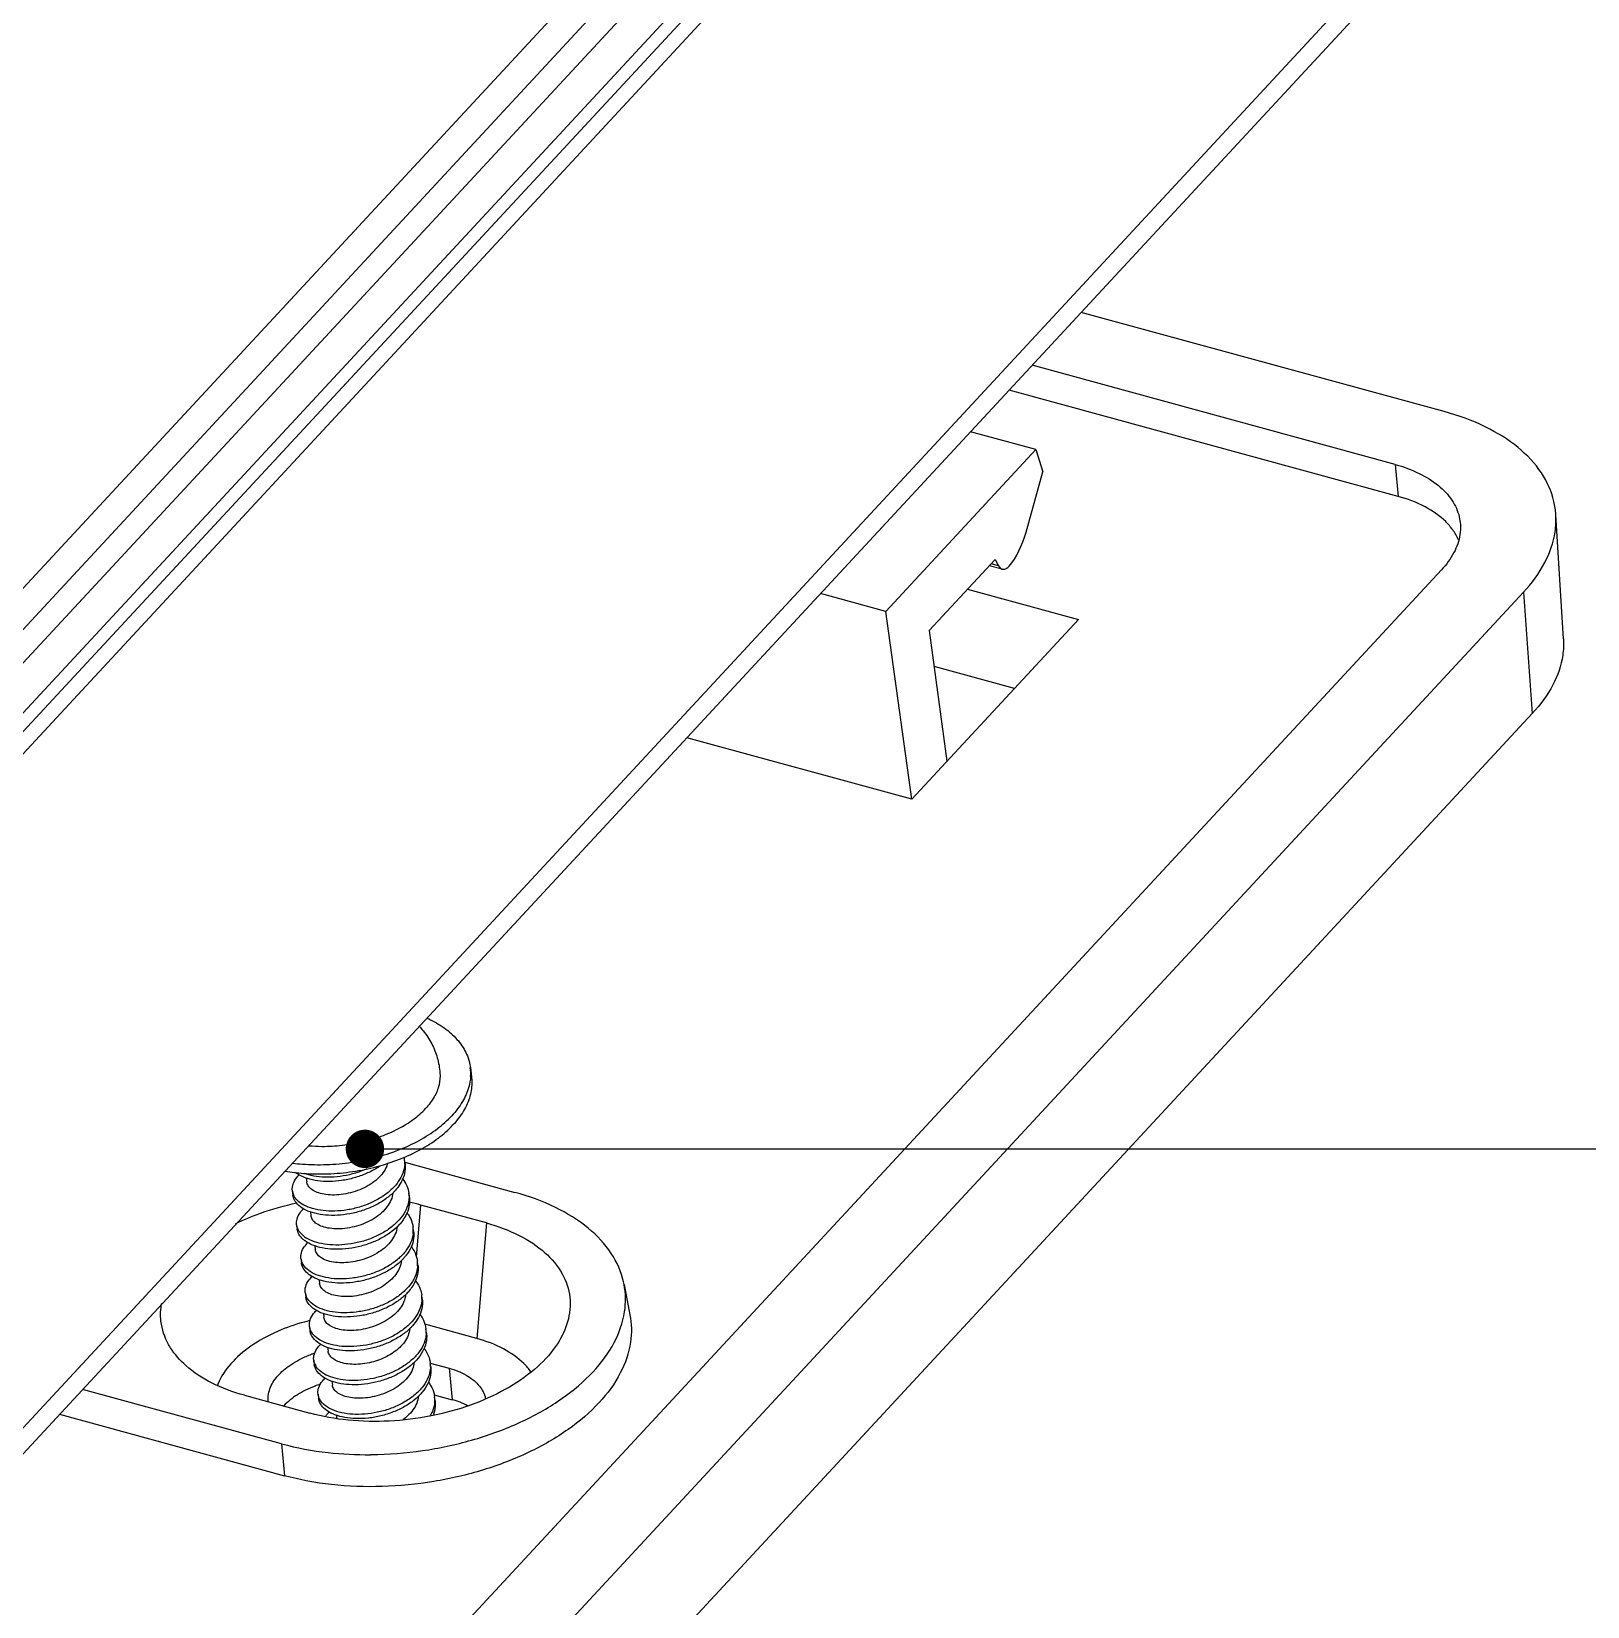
# Model space of a CAD drawing. Header units: inches. Extents: x 1964 to 3446, y -1690 to -1141.
# Drawn here: x 2203.74 to 2244.24, y -1619.05 to -1578.05 of the extents above; entities that cross this region are included whole.
import ezdxf

# ---------------------------------------------------------------- set-up
doc = ezdxf.new("R2010")
doc.units = ezdxf.units.IN
doc.header["$MEASUREMENT"] = 0
doc.layers.get('0').update_dxf_attribs({"linetype": 'CONTINUOUS'})
doc.layers.add('3_ALL_AXES', color=7, linetype='CONTINUOUS')
doc.layers.add('from', color=7, linetype='CONTINUOUS', lineweight=13)
doc.dimstyles.get("Standard").update_dxf_attribs({"dimtxt": 0.18, "dimasz": 0.18, "dimexe": 0.18, "dimexo": 0.0625, "dimgap": 0.09, "dimtad": 0, "dimzin": 0, "dimdsep": 46, "dimtxsty": 'Standard', "dimcen": 0, "dimadec": 0, "dimazin": 0, "dimtfac": 1, "dimtdec": 4, "dimtofl": 0, "dimtmove": 0, "dimatfit": 3, "dimfxl": 0, "dimtolj": 1, "dimtzin": 0, "dimarcsym": 0})

msp = doc.modelspace()

# ---------------------------------------------------------------- linework, layer by layer
at = {"color": 7, "linetype": 'Continuous'}
for p, q in [((2281.372, -1508.566), (2180.043, -1617.863)), ((2281.915, -1509.056), (2181.091, -1617.808)), ((2181.198, -1618.567), (2282.071, -1509.762)), ((2182.075, -1618.921), (2283.11, -1509.94)), ((2182.153, -1619.322), (2283.183, -1510.347)), ((2182.581, -1619.438), (2283.61, -1510.464)), ((2284.229, -1527.345), (2184.303, -1635.128)), ((2283.916, -1528.357), (2183.991, -1636.14)), ((2240.517, -1587.947), (2231.066, -1585.363)), ((2239.241, -1589.323), (2229.79, -1586.739)), ((2239.316, -1590.154), (2229.191, -1587.385)), ((2229.888, -1588.936), (2228.186, -1588.47)), ((2229.888, -1588.936), (2225.984, -1593.146)), ((2229.888, -1588.936), (2230.067, -1589.511)), ((2229.629, -1591.083), (2230.067, -1589.511)), ((2239.241, -1589.323), (2239.316, -1590.154)), ((2243.618, -1593.858), (2243.421, -1590.63)), ((2228.825, -1591.795), (2227.107, -1593.648)), ((2229.007, -1592.048), (2228.674, -1591.957)), ((2228.911, -1591.96), (2228.72, -1591.908)), ((2228.825, -1591.795), (2228.911, -1591.96)), ((2200.649, -1634.992), (2240.445, -1592.067)), ((2202.784, -1635.576), (2242.58, -1592.65)), ((2225.984, -1593.146), (2224.282, -1592.681)), ((2228.106, -1592.571), (2230.991, -1593.36)), ((2242.58, -1592.65), (2242.807, -1595.808)), ((2226.654, -1598.037), (2225.984, -1593.146)), ((2230.991, -1593.36), (2226.654, -1598.037)), ((2227.107, -1593.648), (2227.572, -1597.047)), ((2229.327, -1595.154), (2227.235, -1594.582)), ((2203.01, -1638.733), (2242.807, -1595.808)), ((2226.654, -1598.037), (2220.8, -1596.437)), ((2213.466, -1607.524), (2213.452, -1607.414)), ((2213.461, -1607.489), (2216.322, -1608.271)), ((2210.531, -1608.232), (2210.545, -1608.342)), ((2213.577, -1608.406), (2213.563, -1608.296)), ((2213.762, -1609.949), (2213.875, -1608.601)), ((2215.583, -1609.068), (2213.875, -1608.601)), ((2210.643, -1609.113), (2210.657, -1609.224)), ((2213.689, -1609.288), (2213.675, -1609.178)), ((2215.583, -1609.068), (2215.33, -1612.074)), ((2210.755, -1609.995), (2210.769, -1610.105)), ((2213.801, -1610.17), (2213.787, -1610.059)), ((2210.866, -1610.877), (2210.88, -1610.987)), ((2219.167, -1610.665), (2219.32, -1611.459)), ((2213.912, -1611.051), (2213.898, -1610.941)), ((2210.978, -1611.759), (2210.992, -1611.869)), ((2215.33, -1612.074), (2213.977, -1611.704)), ((2214.024, -1611.933), (2214.01, -1611.823)), ((2211.089, -1612.641), (2211.103, -1612.751)), ((2214.119, -1612.714), (2214.612, -1612.849)), ((2214.136, -1612.815), (2214.122, -1612.705)), ((2214.612, -1612.849), (2214.696, -1613.669)), ((2210.253, -1614.817), (2205.072, -1613.401)), ((2209.283, -1613.554), (2210.991, -1614.021)), ((2211.201, -1613.522), (2211.215, -1613.633)), ((2214.225, -1613.541), (2214.696, -1613.669)), ((2214.247, -1613.697), (2214.233, -1613.587)), ((2204.473, -1614.047), (2210.327, -1615.648)), ((2210.253, -1614.817), (2210.327, -1615.648))]:
    msp.add_line(p, q, dxfattribs=at)
for centre, radius, start, end in [((2212.749, -1607.503), 0.708, 7.191, 12.1024), ((2212.745, -1607.503), 0.712, 358.2749, 7.1957), ((2212.751, -1607.503), 0.707, 356.9107, 358.2685), ((2210.916, -1608.181), 0.387, 187.4414, 203.8887), ((2212.413, -1613.954), 5.549, 74.726, 77.9079), ((2212.965, -1609.266), 0.715, 358.2667, 7.1286), ((2211.312, -1608.79), 0.786, 233.8558, 238.5947), ((2211.548, -1610.205), 0.877, 134.1132, 135.2519), ((2212.955, -1609.266), 0.726, 353.0681, 358.2845), ((2211.12, -1609.95), 0.368, 187.0092, 195.7688), ((2211.127, -1609.948), 0.376, 195.88, 203.4689), ((2213.081, -1610.149), 0.712, 358.276, 7.2), ((2213.087, -1610.149), 0.706, 357.0265, 358.2681), ((2211.246, -1610.829), 0.382, 187.271, 201.2056), ((2211.242, -1610.83), 0.379, 201.248, 203.0473), ((2213.207, -1611.03), 0.697, 358.3472, 7.2895), ((2212.317, -1617.033), 5.585, 103.6903, 104.3307), ((2212.562, -1610.663), 1.454, 315.0584, 315.2482), ((2211.375, -1611.704), 0.401, 203.6689, 206.5341), ((2213.322, -1611.911), 0.694, 358.2133, 7.2544), ((2212.06, -1615.292), 2.989, 108.634, 110.1345), ((2211.509, -1612.574), 0.426, 203.774, 211.6644), ((2213.416, -1612.793), 0.711, 358.2383, 7.1297), ((2212.16, -1616.068), 2.944, 107.8895, 110.6622), ((2213.523, -1613.676), 0.715, 358.2807, 7.1505), ((2213.521, -1613.676), 0.718, 354.7389, 358.2895), ((2212.475, -1605.278), 9.821, 270.5204, 271.6497)]:
    msp.add_arc(centre, radius, start, end, dxfattribs=at)
for centre, major_axis, start_param, end_param in [((2228.949, -1590.808), (0.352, 1.459), -2.364604, -1.6428), ((2229.128, -1591.563), (0.117, 0.486), -3.649929, -2.428198)]:
    msp.add_ellipse(centre, major_axis=major_axis, ratio=0.485072, start_param=start_param, end_param=end_param, dxfattribs=at)
for points, start_tangent, end_tangent in [([(2243.42, -1590.63), (2243.37, -1590.284), (2243.045, -1589.543), (2242.44, -1588.885), (2241.585, -1588.344), (2240.517, -1587.947)], (-0.060507, 0.998168), (-0.964591, 0.263749)), ([(2239.241, -1589.323), (2239.864, -1589.555), (2240.363, -1589.87), (2240.716, -1590.254), (2240.906, -1590.686), (2240.935, -1590.888)], (0.964591, -0.263749), (0.060507, -0.998168)), ([(2240.738, -1591.026), (2240.553, -1590.811), (2240.02, -1590.427), (2239.316, -1590.154)], (-0.583303, 0.812255), (-0.964591, 0.263749)), ([(2242.58, -1592.65), (2243.134, -1591.877), (2243.401, -1591.075), (2243.42, -1590.63)], (0.679871, 0.733332), (-0.060507, 0.998168)), ([(2240.935, -1590.888), (2240.924, -1591.148), (2240.768, -1591.615), (2240.445, -1592.067)], (0.060507, -0.998168), (-0.679871, -0.733332)), ([(2240.882, -1591.276), (2240.738, -1591.026)], (-0.4014, 0.915903), (-0.583303, 0.812255)), ([(2243.617, -1593.858), (2243.599, -1594.288), (2243.342, -1595.061), (2242.807, -1595.808)], (0.060507, -0.998168), (-0.679871, -0.733332)), ([(2212.829, -1607.574), (2212.739, -1607.634), (2212.453, -1607.783), (2212.139, -1607.894), (2211.813, -1607.963), (2211.492, -1607.989), (2211.19, -1607.97), (2210.923, -1607.911), (2210.704, -1607.815), (2210.614, -1607.754)], (-0.818171, -0.574975), (-0.780798, 0.624784)), ([(2213.014, -1607.512), (2212.987, -1607.589), (2212.891, -1607.76)], (-0.267037, -0.963686), (-0.588976, -0.808151)), ([(2213.456, -1607.541), (2213.408, -1607.77), (2213.29, -1607.992), (2213.146, -1608.163)], (-0.053899, -0.998546), (-0.706445, -0.707768)), ([(2213.466, -1607.524), (2213.471, -1607.603), (2213.438, -1607.833), (2213.333, -1608.059), (2213.213, -1608.217)], (0.126338, -0.991987), (-0.665786, -0.746143)), ([(2210.532, -1608.232), (2210.529, -1608.178), (2210.568, -1608.011), (2210.678, -1607.849), (2210.71, -1607.816)], (-0.128493, 0.99171), (0.712615, 0.701555)), ([(2212.47, -1607.659), (2212.337, -1607.714), (2212.019, -1607.811), (2211.694, -1607.866), (2211.379, -1607.877), (2211.088, -1607.846), (2210.839, -1607.776)], (-0.911973, -0.410249), (-0.932496, 0.361181)), ([(2212.891, -1607.76), (2212.746, -1607.92), (2212.558, -1608.063), (2212.342, -1608.179), (2212.11, -1608.264), (2211.865, -1608.319), (2211.625, -1608.34), (2211.407, -1608.328), (2211.22, -1608.286), (2211.07, -1608.218), (2210.964, -1608.128), (2210.91, -1608.024), (2210.905, -1607.996)], (-0.588976, -0.808151), (-0.120807, 0.992676)), ([(2213.4, -1607.918), (2213.508, -1608.097), (2213.563, -1608.296)], (0.618642, -0.785673), (0.126272, -0.991996)), ([(2213.213, -1608.217), (2213.162, -1608.271), (2212.934, -1608.461), (2212.66, -1608.621), (2212.353, -1608.745), (2212.029, -1608.828), (2211.704, -1608.867), (2211.394, -1608.863), (2211.115, -1608.816), (2210.879, -1608.731), (2210.7, -1608.613), (2210.586, -1608.471), (2210.545, -1608.342)], (-0.665786, -0.746143), (-0.129107, 0.991631)), ([(2213.146, -1608.163), (2213.108, -1608.2), (2212.871, -1608.384), (2212.591, -1608.537), (2212.281, -1608.653), (2211.958, -1608.728), (2211.636, -1608.759), (2211.332, -1608.747), (2211.06, -1608.695), (2210.834, -1608.605), (2210.665, -1608.483), (2210.562, -1608.338)], (-0.706445, -0.707768), (-0.404805, 0.914403)), ([(2213.569, -1608.405), (2213.551, -1608.545), (2213.465, -1608.771), (2213.312, -1608.987), (2213.099, -1609.183), (2212.838, -1609.351), (2212.541, -1609.485), (2212.222, -1609.58), (2211.897, -1609.632), (2211.583, -1609.64), (2211.294, -1609.606), (2211.045, -1609.533), (2210.902, -1609.462)], (-0.030247, -0.999542), (-0.853069, 0.521799)), ([(2213.145, -1608.286), (2213.145, -1608.291), (2213.099, -1608.471), (2213.002, -1608.642)], (-0.090638, -0.995884), (-0.588976, -0.808151)), ([(2213.577, -1608.406), (2213.578, -1608.413), (2213.568, -1608.642), (2213.485, -1608.87), (2213.335, -1609.087), (2213.316, -1609.108)], (0.125849, -0.992049), (-0.672132, -0.740431)), ([(2213.563, -1608.296), (2213.566, -1608.317), (2213.569, -1608.405)], (0.126272, -0.991996), (-0.030247, -0.999542)), ([(2219.166, -1610.665), (2219.153, -1610.599), (2218.834, -1609.863), (2218.234, -1609.205), (2217.38, -1608.665), (2216.322, -1608.271)], (-0.188287, 0.982114), (-0.964591, 0.263749)), ([(2209.05, -1609.086), (2209.701, -1608.813), (2210.65, -1608.547)], (0.897985, 0.440025), (0.978968, 0.204013)), ([(2210.643, -1609.113), (2210.653, -1608.967), (2210.734, -1608.8), (2210.825, -1608.694)], (-0.12253, 0.992465), (0.717614, 0.696441)), ([(2213.002, -1608.642), (2212.854, -1608.805), (2212.661, -1608.95), (2212.438, -1609.067), (2212.202, -1609.151), (2211.959, -1609.203), (2211.72, -1609.222), (2211.502, -1609.207), (2211.313, -1609.162), (2211.165, -1609.089)], (-0.588976, -0.808151), (-0.830745, 0.556654)), ([(2213.514, -1608.804), (2213.585, -1608.909), (2213.667, -1609.126), (2213.675, -1609.178)], (0.615448, -0.788178), (0.124537, -0.992215)), ([(2210.672, -1609.217), (2210.646, -1609.133), (2210.643, -1609.113)], (-0.401398, 0.915904), (-0.12253, 0.992465)), ([(2210.794, -1609.479), (2210.726, -1609.399), (2210.66, -1609.243), (2210.657, -1609.224)], (-0.721364, 0.692556), (-0.12253, 0.992465)), ([(2210.712, -1609.289), (2210.672, -1609.217)], (-0.566274, 0.824217), (-0.401398, 0.915904)), ([(2213.316, -1609.108), (2213.123, -1609.286), (2212.862, -1609.456), (2212.564, -1609.592), (2212.244, -1609.688), (2211.918, -1609.741), (2211.601, -1609.75), (2211.311, -1609.717), (2211.06, -1609.644), (2210.862, -1609.536)], (-0.672132, -0.740431), (-0.807044, 0.590492)), ([(2211.165, -1609.089), (2211.069, -1609.001), (2211.02, -1608.9), (2211.017, -1608.878)], (-0.830745, 0.556654), (-0.121505, 0.992591)), ([(2213.257, -1609.161), (2213.257, -1609.168), (2213.212, -1609.35), (2213.114, -1609.524)], (-0.079071, -0.996869), (-0.588976, -0.808151)), ([(2215.583, -1609.068), (2216.437, -1609.392), (2217.108, -1609.841), (2217.555, -1610.388), (2217.754, -1610.998), (2217.696, -1611.643), (2217.68, -1611.697)], (0.964591, -0.263749), (-0.304791, -0.952419)), ([(2210.848, -1609.425), (2210.712, -1609.289)], (-0.807044, 0.590492), (-0.566274, 0.824217)), ([(2210.755, -1609.995), (2210.757, -1609.885), (2210.822, -1609.718), (2210.925, -1609.588)], (-0.122711, 0.992442), (0.703938, 0.710261)), ([(2210.862, -1609.536), (2210.794, -1609.479)], (-0.807044, 0.590492), (-0.721364, 0.692556)), ([(2213.114, -1609.524), (2212.971, -1609.682), (2212.787, -1609.823), (2212.573, -1609.939), (2212.342, -1610.025), (2212.102, -1610.08), (2211.869, -1610.103), (2211.651, -1610.094), (2211.459, -1610.055), (2211.302, -1609.987), (2211.192, -1609.897), (2211.135, -1609.794), (2211.128, -1609.76)], (-0.588976, -0.808151), (-0.121747, 0.992561)), ([(2213.675, -1609.354), (2213.611, -1609.584), (2213.476, -1609.806), (2213.369, -1609.927)], (-0.12068, -0.992692), (-0.706386, -0.707826)), ([(2213.689, -1609.288), (2213.689, -1609.464), (2213.625, -1609.694), (2213.49, -1609.916), (2213.431, -1609.986)], (0.124537, -0.992215), (-0.669792, -0.742549)), ([(2213.431, -1609.986), (2213.292, -1610.121), (2213.042, -1610.299), (2212.75, -1610.444), (2212.433, -1610.551), (2212.105, -1610.614), (2211.784, -1610.634), (2211.485, -1610.61), (2211.223, -1610.545), (2211.012, -1610.444), (2210.862, -1610.313), (2210.78, -1610.161), (2210.769, -1610.105)], (-0.669792, -0.742549), (-0.122711, 0.992442)), ([(2213.369, -1609.927), (2213.278, -1610.01), (2213.028, -1610.189), (2212.736, -1610.334), (2212.419, -1610.441), (2212.091, -1610.504), (2211.77, -1610.524), (2211.471, -1610.5), (2211.209, -1610.435), (2210.998, -1610.334), (2210.848, -1610.203), (2210.783, -1610.097)], (-0.706386, -0.707826), (-0.397179, 0.917741)), ([(2213.369, -1610.042), (2213.368, -1610.052), (2213.323, -1610.233), (2213.225, -1610.406)], (-0.079008, -0.996874), (-0.588976, -0.808151)), ([(2213.63, -1609.69), (2213.669, -1609.746), (2213.766, -1609.959), (2213.787, -1610.059)], (0.609651, -0.79267), (0.125293, -0.99212)), ([(2210.866, -1610.877), (2210.864, -1610.804), (2210.913, -1610.636), (2211.033, -1610.473), (2211.046, -1610.459)], (-0.126746, 0.991935), (0.714742, 0.699388)), ([(2213.225, -1610.406), (2213.082, -1610.564), (2212.9, -1610.704), (2212.689, -1610.819), (2212.457, -1610.906), (2212.213, -1610.962), (2211.973, -1610.985), (2211.755, -1610.975), (2211.563, -1610.934), (2211.407, -1610.865), (2211.299, -1610.774), (2211.245, -1610.67), (2211.24, -1610.642)], (-0.588976, -0.808151), (-0.120846, 0.992671)), ([(2213.791, -1610.185), (2213.743, -1610.416), (2213.623, -1610.64), (2213.48, -1610.809)], (-0.05188, -0.998653), (-0.706464, -0.707749)), ([(2213.801, -1610.17), (2213.805, -1610.296), (2213.757, -1610.526), (2213.637, -1610.751), (2213.545, -1610.866)], (0.125293, -0.99212), (-0.667943, -0.744212)), ([(2213.545, -1610.866), (2213.452, -1610.96), (2213.212, -1611.145), (2212.928, -1611.298), (2212.615, -1611.413), (2212.289, -1611.486), (2211.965, -1611.515), (2211.659, -1611.501), (2211.388, -1611.444), (2211.165, -1611.35), (2211, -1611.225), (2210.903, -1611.077), (2210.88, -1610.987)], (-0.667943, -0.744212), (-0.126746, 0.991935)), ([(2213.48, -1610.809), (2213.438, -1610.849), (2213.198, -1611.034), (2212.914, -1611.187), (2212.601, -1611.303), (2212.275, -1611.376), (2211.951, -1611.405), (2211.645, -1611.39), (2211.374, -1611.334), (2211.151, -1611.24), (2210.987, -1611.115), (2210.894, -1610.978)], (-0.706464, -0.707749), (-0.391431, 0.920208)), ([(2212.758, -1615.096), (2214.081, -1614.969), (2215.356, -1614.674), (2216.537, -1614.22), (2217.557, -1613.632), (2218.361, -1612.939), (2218.91, -1612.178), (2219.179, -1611.385), (2219.166, -1610.665)], (0.999586, 0.028759), (-0.188287, 0.982114)), ([(2213.736, -1610.566), (2213.75, -1610.584), (2213.863, -1610.793), (2213.898, -1610.941)], (0.616266, -0.787538), (0.126404, -0.991979)), ([(2207.363, -1612.319), (2207.312, -1612.233), (2207.112, -1611.623), (2207.13, -1611.151)], (-0.53278, 0.846254), (0.177988, 0.984033)), ([(2213.337, -1611.287), (2213.192, -1611.448), (2213.004, -1611.59), (2212.788, -1611.706), (2212.556, -1611.791), (2212.311, -1611.846), (2212.071, -1611.867), (2211.853, -1611.855), (2211.666, -1611.813), (2211.516, -1611.745), (2211.41, -1611.655), (2211.356, -1611.551), (2211.351, -1611.524)], (-0.588976, -0.808151), (-0.120829, 0.992673)), ([(2213.48, -1610.929), (2213.479, -1610.94), (2213.434, -1611.116), (2213.337, -1611.287)], (-0.08751, -0.996164), (-0.588976, -0.808151)), ([(2213.904, -1611.05), (2213.871, -1611.247), (2213.766, -1611.474), (2213.595, -1611.687)], (-0.028644, -0.99959), (-0.704037, -0.710164)), ([(2213.912, -1611.051), (2213.918, -1611.127), (2213.885, -1611.358), (2213.78, -1611.584), (2213.659, -1611.744)], (0.126404, -0.991979), (-0.665729, -0.746194)), ([(2210.935, -1611.622), (2210.237, -1611.853), (2209.528, -1612.224), (2208.98, -1612.679), (2208.627, -1613.188), (2208.584, -1613.289)], (-0.968881, -0.247528), (-0.35821, -0.933641)), ([(2219.32, -1611.458), (2219.335, -1612.169), (2219.069, -1612.971), (2218.519, -1613.741), (2217.713, -1614.44), (2216.69, -1615.035), (2215.503, -1615.495), (2214.212, -1615.797), (2212.87, -1615.928), (2211.55, -1615.878), (2210.327, -1615.648)], (0.188212, -0.982128), (-0.964591, 0.263749)), ([(2210.978, -1611.759), (2210.975, -1611.722), (2211.008, -1611.554), (2211.113, -1611.389), (2211.156, -1611.343)], (-0.129241, 0.991613), (0.712644, 0.701526)), ([(2217.68, -1611.697), (2217.384, -1612.283), (2216.835, -1612.878), (2216.082, -1613.396), (2215.166, -1613.809), (2214.141, -1614.09), (2213.056, -1614.225), (2211.983, -1614.201), (2210.991, -1614.021)], (-0.304791, -0.952419), (-0.964591, 0.263749)), ([(2213.592, -1611.691), (2213.366, -1611.878), (2213.091, -1612.039), (2212.783, -1612.163), (2212.458, -1612.245), (2212.132, -1612.284), (2211.821, -1612.279), (2211.542, -1612.231), (2211.307, -1612.145), (2211.129, -1612.027), (2211.016, -1611.883)], (-0.706384, -0.707828), (-0.446735, 0.894666)), ([(2213.846, -1611.445), (2213.956, -1611.627), (2214.01, -1611.823)], (0.618772, -0.785571), (0.126391, -0.99198)), ([(2211.008, -1611.865), (2210.978, -1611.759)], (-0.401449, 0.915881), (-0.129241, 0.991613)), ([(2213.659, -1611.744), (2213.609, -1611.798), (2213.38, -1611.988), (2213.105, -1612.149), (2212.797, -1612.273), (2212.472, -1612.356), (2212.146, -1612.395), (2211.835, -1612.389), (2211.556, -1612.342), (2211.321, -1612.256), (2211.143, -1612.137), (2211.03, -1611.993), (2210.992, -1611.869)], (-0.665729, -0.746194), (-0.129241, 0.991613)), ([(2214.015, -1611.932), (2213.996, -1612.079), (2213.907, -1612.307), (2213.75, -1612.524), (2213.532, -1612.721), (2213.266, -1612.888), (2212.964, -1613.021), (2212.641, -1613.113)], (-0.029843, -0.999555), (-0.977561, -0.210654)), ([(2213.592, -1611.813), (2213.591, -1611.818), (2213.545, -1611.998), (2213.449, -1612.169)], (-0.090391, -0.995906), (-0.588976, -0.808151)), ([(2214.024, -1611.933), (2214.027, -1611.959), (2214.01, -1612.189), (2213.921, -1612.417), (2213.762, -1612.636)], (0.126391, -0.99198), (-0.673214, -0.739448)), ([(2216.741, -1612.942), (2216.56, -1612.73), (2216.028, -1612.346), (2215.33, -1612.074)], (-0.579307, 0.815109), (-0.964591, 0.263749)), ([(2209.283, -1613.554), (2208.429, -1613.23), (2207.759, -1612.78), (2207.363, -1612.319)], (-0.964591, 0.263749), (-0.53278, 0.846254)), ([(2209.904, -1613.726), (2209.911, -1613.516), (2210.052, -1613.179), (2210.341, -1612.867), (2210.754, -1612.604), (2211.031, -1612.486)], (-0.109626, 0.993973), (0.938863, 0.34429)), ([(2211.089, -1612.641), (2211.106, -1612.473), (2211.195, -1612.306), (2211.272, -1612.221)], (-0.125725, 0.992065), (0.717141, 0.696928)), ([(2212.594, -1612.693), (2212.361, -1612.736), (2212.134, -1612.749), (2211.929, -1612.731), (2211.752, -1612.686), (2211.612, -1612.617), (2211.516, -1612.529), (2211.467, -1612.428), (2211.463, -1612.405)], (-0.969852, -0.243693), (-0.121572, 0.992583)), ([(2213.449, -1612.169), (2213.326, -1612.308), (2213.171, -1612.435), (2212.99, -1612.544), (2212.796, -1612.63), (2212.594, -1612.693)], (-0.588976, -0.808151), (-0.969852, -0.243693)), ([(2213.959, -1612.329), (2214.045, -1612.462), (2214.118, -1612.681), (2214.122, -1612.705)], (0.616919, -0.787027), (0.124805, -0.992181)), ([(2211.119, -1612.746), (2211.089, -1612.641)], (-0.402528, 0.915408), (-0.125725, 0.992065)), ([(2212.655, -1613.223), (2212.328, -1613.272), (2212.013, -1613.276), (2211.725, -1613.237), (2211.479, -1613.159), (2211.288, -1613.047), (2211.16, -1612.908), (2211.103, -1612.751)], (-0.977561, -0.210654), (-0.125725, 0.992065)), ([(2212.641, -1613.113), (2212.314, -1613.161), (2211.999, -1613.166), (2211.711, -1613.127), (2211.465, -1613.049), (2211.274, -1612.937), (2211.146, -1612.798)], (-0.977561, -0.210654), (-0.524494, 0.851414)), ([(2213.762, -1612.636), (2213.546, -1612.831), (2213.28, -1612.999), (2212.978, -1613.131), (2212.655, -1613.223)], (-0.673214, -0.739448), (-0.977561, -0.210654)), ([(2213.704, -1612.689), (2213.703, -1612.695), (2213.658, -1612.877), (2213.56, -1613.051)], (-0.081134, -0.996703), (-0.588976, -0.808151)), ([(2214.127, -1612.815), (2214.118, -1612.91), (2214.044, -1613.14), (2213.901, -1613.36), (2213.815, -1613.454)], (-0.030135, -0.999546), (-0.706251, -0.707961)), ([(2214.135, -1612.815), (2214.132, -1613.02), (2214.058, -1613.25), (2213.915, -1613.47), (2213.876, -1613.515)], (0.124805, -0.992181), (-0.670955, -0.741498)), ([(2214.612, -1612.849), (2215.052, -1613.026), (2215.372, -1613.279), (2215.547, -1613.585), (2215.559, -1613.633)], (0.963963, -0.266035), (0.212792, -0.977097)), ([(2211.122, -1613.314), (2210.875, -1613.421), (2210.469, -1613.679), (2210.311, -1613.827)], (-0.935595, -0.353076), (-0.679277, -0.733882)), ([(2211.201, -1613.522), (2211.208, -1613.391), (2211.281, -1613.224), (2211.384, -1613.102)], (-0.121919, 0.99254), (0.718721, 0.695298)), ([(2213.56, -1613.051), (2213.418, -1613.209), (2213.234, -1613.35), (2213.02, -1613.466), (2212.789, -1613.552), (2212.549, -1613.607), (2212.316, -1613.63), (2212.098, -1613.621), (2211.906, -1613.582), (2211.748, -1613.514), (2211.638, -1613.425), (2211.581, -1613.321), (2211.575, -1613.287)], (-0.588976, -0.808151), (-0.121718, 0.992565)), ([(2214.074, -1613.215), (2214.132, -1613.299), (2214.22, -1613.514), (2214.233, -1613.587)], (0.612851, -0.790198), (0.124718, -0.992192)), ([(2211.23, -1613.625), (2211.207, -1613.557), (2211.201, -1613.522)], (-0.399985, 0.916522), (-0.121919, 0.99254)), ([(2213.876, -1613.515), (2213.71, -1613.672), (2213.453, -1613.847), (2213.158, -1613.987), (2212.838, -1614.088), (2212.511, -1614.147), (2212.191, -1614.161), (2211.896, -1614.131), (2211.64, -1614.061), (2211.436, -1613.956), (2211.294, -1613.822), (2211.221, -1613.667), (2211.215, -1613.633)], (-0.670955, -0.741498), (-0.121919, 0.99254)), ([(2213.815, -1613.454), (2213.696, -1613.562), (2213.439, -1613.736), (2213.144, -1613.877), (2212.824, -1613.978), (2212.497, -1614.036), (2212.177, -1614.05), (2211.882, -1614.021), (2211.626, -1613.951), (2211.422, -1613.846), (2211.28, -1613.712), (2211.23, -1613.625)], (-0.706251, -0.707961), (-0.399985, 0.916522)), ([(2213.816, -1613.569), (2213.815, -1613.579), (2213.769, -1613.76), (2213.672, -1613.933)], (-0.078163, -0.996941), (-0.588976, -0.808151)), ([(2214.236, -1613.741), (2214.178, -1613.972), (2214.114, -1614.098)], (-0.091715, -0.995785), (-0.511898, -0.859046)), ([(2214.247, -1613.697), (2214.25, -1613.852), (2214.194, -1614.076)], (0.124718, -0.992192), (-0.373317, -0.927704)), ([(2215.093, -1613.825), (2214.696, -1613.669)], (-0.882158, 0.470954), (-0.963963, 0.266035)), ([(2211.402, -1614.093), (2211.494, -1613.985)], (0.573129, 0.819465), (0.716488, 0.697599)), ([(2213.672, -1613.933), (2213.529, -1614.091), (2213.415, -1614.184)], (-0.588976, -0.808151), (-0.808643, -0.588299)), ([(2210.253, -1614.817), (2211.46, -1615.044), (2212.564, -1615.1)], (0.964591, -0.263749), (0.999959, 0.009052))]:
    msp.add_spline(points, degree=3, dxfattribs=dict(at, start_tangent=start_tangent, end_tangent=end_tangent))
at = {"layer": '3_ALL_AXES', "color": 7, "linetype": 'Continuous'}
for p, q in [((2215.165, -1605.019), (2215.195, -1605.26)), ((2210.892, -1607.898), (2210.905, -1607.996)), ((2211.003, -1608.776), (2211.016, -1608.878)), ((2211.115, -1609.66), (2211.128, -1609.76)), ((2211.228, -1610.546), (2211.24, -1610.642)), ((2211.339, -1611.423), (2211.351, -1611.523)), ((2211.45, -1612.303), (2211.463, -1612.405)), ((2211.562, -1613.185), (2211.575, -1613.287)), ((2211.674, -1614.07), (2211.686, -1614.169))]:
    msp.add_line(p, q, dxfattribs=at)
msp.add_arc((2213.962, -1605.173), 1.212, 356.0513, 7.2625, dxfattribs=at)
for points, start_tangent, end_tangent in [([(2214.032, -1603.732), (2214.228, -1603.83), (2214.623, -1604.099), (2214.919, -1604.414), (2215.104, -1604.765), (2215.165, -1605.02)], (0.909175, -0.416415), (0.126236, -0.992)), ([(2213.837, -1603.948), (2213.939, -1604.067), (2214.159, -1604.407), (2214.303, -1604.767), (2214.375, -1605.163)], (0.678652, -0.73446), (0.079406, -0.996842)), ([(2214.375, -1605.163), (2214.35, -1605.473), (2214.223, -1605.787), (2213.998, -1606.089)], (0.079355, -0.996846), (-0.679871, -0.733332)), ([(2215.171, -1605.256), (2215.125, -1605.525), (2214.959, -1605.908), (2214.682, -1606.276)], (-0.067762, -0.997702), (-0.679871, -0.733332)), ([(2215.195, -1605.26), (2215.204, -1605.38), (2215.155, -1605.766), (2214.989, -1606.149), (2214.712, -1606.517)], (0.126236, -0.992), (-0.679871, -0.733332)), ([(2210.541, -1607.51), (2210.793, -1607.535), (2211.426, -1607.547), (2212.069, -1607.489), (2212.698, -1607.361), (2213.294, -1607.168), (2213.835, -1606.917), (2214.303, -1606.616), (2214.682, -1606.276)], (0.992115, -0.125331), (0.679871, 0.733332)), ([(2213.296, -1606.61), (2213.685, -1606.367), (2213.998, -1606.089)], (0.885429, 0.464775), (0.679871, 0.733332)), ([(2210.347, -1607.716), (2210.823, -1607.776), (2211.457, -1607.788), (2212.099, -1607.729), (2212.729, -1607.601), (2213.324, -1607.408), (2213.865, -1607.157), (2214.333, -1606.857), (2214.712, -1606.517)], (0.985203, -0.171392), (0.679871, 0.733332)), ([(2210.959, -1607.057), (2211.302, -1607.073), (2211.828, -1607.045), (2212.349, -1606.955), (2212.844, -1606.809), (2213.296, -1606.61)], (0.996256, -0.086458), (0.885429, 0.464775))]:
    msp.add_spline(points, degree=3, dxfattribs=dict(at, start_tangent=start_tangent, end_tangent=end_tangent))

# ---------------------------------------------------------------- leaders
at = {"layer": 'from', "color": 4}
msp.add_leader([(2212.421, -1607.139), (2307.605, -1607.139)], dimstyle='Standard', override={"dimscale": 1, "dimasz": 1, "dimldrblk": 'Dot'}, dxfattribs=at)

doc.saveas('drawing.dxf')
